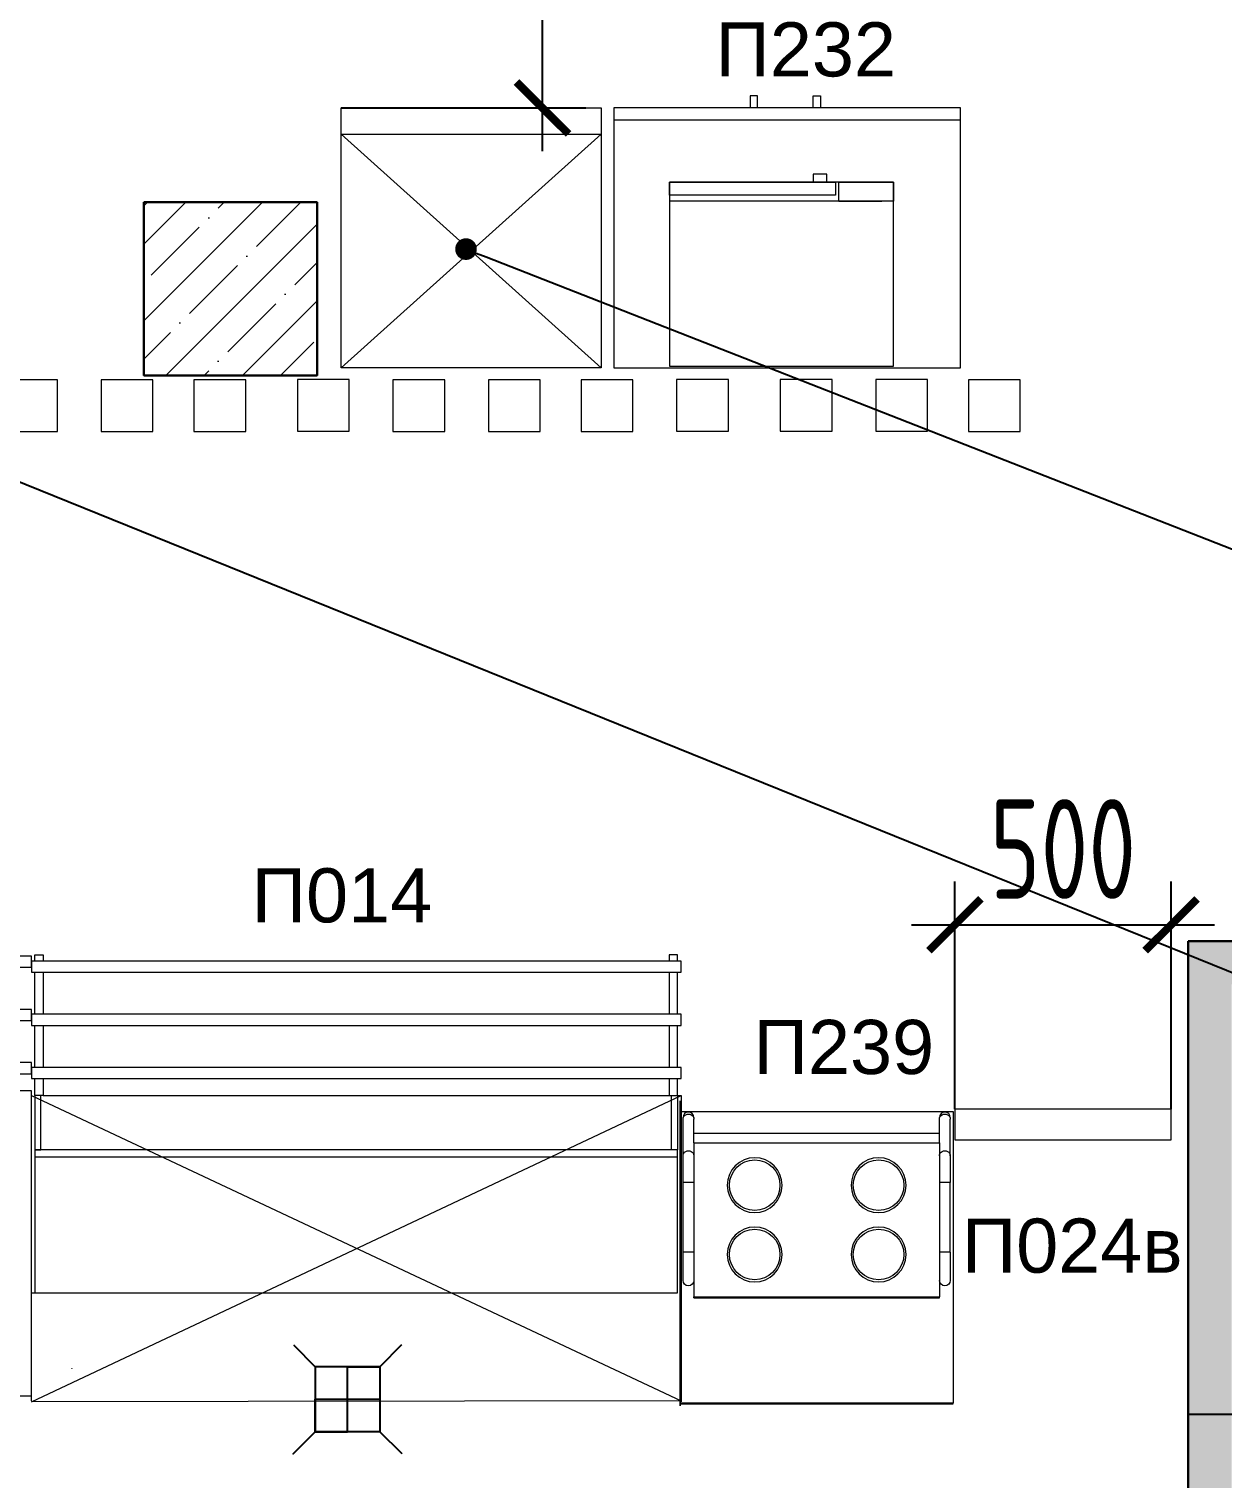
# Model space of a CAD drawing. Header units: millimetres. Extents: x -241391 to 8718866, y 0 to 143518.
# Drawn here: x -206699 to -203943, y 115852 to 119201 of the extents above; entities that cross this region are included whole.
import ezdxf
from ezdxf import colors
from ezdxf.entities.mleader import LeaderData, LeaderLine
from ezdxf.math import Vec2, Vec3

# ---------------------------------------------------------------- set-up
doc = ezdxf.new("R2010")
doc.units = ezdxf.units.MM
doc.header["$MEASUREMENT"] = 0
doc.layers.get('0').update_dxf_attribs({"color": 250, "lineweight": 9})
for name, color, linetype, lineweight in [('АР_Колонны', 5, 'Continuous', 30), ('АР_Колонны Штрих', 250, 'Continuous', 5), ('АР_Перегородки газоблок', 165, 'Continuous', 30), ('АР_Перегородки газоблок_Штрих', 165, 'Continuous', 5), ('ТХ_пищеблок', 30, 'Continuous', 20)]:
    doc.layers.add(name, color=color, linetype=linetype, lineweight=lineweight)
for name, color, linetype in [('ТХ_ВК_оборуд.ТХ', 5, 'Continuous'), ('ТХ_ВК_трапы', 5, 'Continuous'), ('ТХ_пищеблок_позиции', 5, 'Continuous')]:
    doc.layers.add(name, color=color, linetype=linetype)
doc.layers.add('ТХ_привязка ТХ', color=7, linetype='Continuous', true_color=0x163d5c)
doc.styles.add('ISOCPEUR', font='isocpeur.ttf', dxfattribs={"width": 0.7})
doc.styles.add('Standart Arial', font='arial.ttf', dxfattribs={"width": 0.7, "height": 250})

# ---------------------------------------------------------------- blocks, each defined once
blk = doc.blocks.new('_Dot')
at = {"color": 0, "linetype": 'ByBlock', "lineweight": -2}
blk.add_line((-0.5, 0), (-1, 0), dxfattribs=at)
at = {"color": 0, "linetype": 'ByBlock', "const_width": 0.5}
blk.add_lwpolyline([(-0.25, 0, 1), (0.25, 0, 1)], format="xyb", close=True, dxfattribs=at)
blk = doc.blocks.new('Трап ТХ')
at = {"layer": 'ТХ_ВК_трапы', "color": 5, "lineweight": 0}
for p, q in [((305243.2, -196674.3), (305292.9, -196724.5)), ((305491.2, -196675.5), (305442.2, -196724.5)), ((305292.9, -196724.5), (305292.9, -196874.5)), ((305292.9, -196724.5), (305442.2, -196724.5)), ((305367.6, -196874.5), (305367.6, -196724.5)), ((305442.2, -196724.5), (305442.2, -196874.5)), ((305442.2, -196799.5), (305292.9, -196799.5)), ((305442.2, -196874.5), (305442.2, -196799.5)), ((305243.2, -196924.3), (305292.9, -196874.5)), ((305292.9, -196874.5), (305442.2, -196874.5)), ((305442.2, -196874.5), (305367.6, -196874.5)), ((305493.2, -196925.5), (305442.2, -196874.5))]:
    blk.add_line(p, q, dxfattribs=at)
blk = doc.blocks.new('Трапы с разуклонкой')
at = {"layer": 'ТХ_ВК_трапы'}
blk.add_lwpolyline([(364930.9, 183328), (364980.7, 183277.7), (364980.7, 183127.7), (364930.9, 183078), (364980.7, 183127.7), (365129.9, 183127.7), (365180.9, 183076.7), (365129.9, 183127.7), (365055.3, 183127.7), (365055.3, 183277.7), (364980.7, 183277.7), (365129.9, 183277.7), (365178.9, 183326.7), (365129.9, 183277.7), (365129.9, 183127.7), (365129.9, 183202.7), (364980.7, 183202.7)], dxfattribs=at)
blk.add_lwpolyline([(364930.9, 183328), (364980.7, 183277.7), (364980.7, 183127.7), (364930.9, 183078), (364980.7, 183127.7), (365129.9, 183127.7), (365180.9, 183076.7), (365129.9, 183127.7), (365055.3, 183127.7), (365055.3, 183277.7), (364980.7, 183277.7), (365129.9, 183277.7), (365178.9, 183326.7), (365129.9, 183277.7), (365129.9, 183127.7), (365129.9, 183202.7), (364980.7, 183202.7)], dxfattribs=at)
blk = doc.blocks.new('_ArchTick')
at = {"color": 0, "linetype": 'ByBlock', "const_width": 0.15}
blk.add_lwpolyline([(-0.5, -0.5), (0.5, 0.5)], dxfattribs=at)

msp = doc.modelspace()

# ---------------------------------------------------------------- hatches: boundary and pattern name
at = {"layer": 'АР_Колонны Штрих', "ltscale": 100}
h = msp.add_hatch(dxfattribs=at)
h.set_pattern_fill('ANSI35', color=256, scale=500)
h.set_pattern_definition([(45, (-1163486.01, 158672.16), (-88.388348, 88.388348), []), (45, (-1163397.63, 158672.16), (-88.388348, 88.388348), [156.25, -31.25, 0, -31.25])])
h.paths.add_polyline_path([(-206033.9, 118800.7), (-206433.9, 118800.7), (-206433.9, 118400.7), (-206033.9, 118400.7)])
at = {"layer": 'АР_Перегородки газоблок_Штрих', "ltscale": 100}
h = msp.add_hatch(dxfattribs=at)
h.set_pattern_fill('AR-CONC', color=253, scale=30)
h.set_pattern_definition([(50, (0.09, 1576.72), (215.17805, -18.82564), [22.5, -247.5]), (355, (0.09, 1576.72), (-41.6254, 225.65764), [18, -198]), (100.45144, (18.02, 1575.15), (173.55265, 206.832), [19.12206, -210.34263]), (46.1842, (0.09, 1636.72), (320.1724, -49.65578), [33.75, -371.25]), (96.63564, (26.77, 1632.6), (280.3986, 292.2356), [28.6831, -315.51413]), (351.18416, (0.09, 1636.72), (280.3986, 292.2356), [27, -297]), (21, (30.1, 1621.72), (179.07212, -120.78567), [22.5, -247.5]), (326, (30.1, 1621.72), (72.9946, 217.54501), [18, -198]), (71.45144, (45.02, 1611.66), (252.06671, 96.75935), [19.12206, -210.34263]), (37.5, (0.09, 1576.72), (3.647957, 99.868156), [0, -195.6, 0, -201, 0, -198.75]), (7.5, (0.09, 1576.72), (78.92086, 118.323514), [0, -114.6, 0, -191.1, 0, -75.75]), (327.5, (-66.81, 1576.72), (160.14673, -6.766462), [0, -75, 0, -234, 0, -310.5]), (317.5, (-96.8, 1576.72), (174.95585, 30.031495), [0, -97.5, 0, -155.4, 0, -220.5])])
h.paths.add_polyline_path([(-201293.3, 117094.4), (-201947.8, 117094.3), (-201947.8, 116994.3), (-201293.3, 116994.4)])
h.paths.add_polyline_path([(-203077.8, 117094.3), (-204022.7, 117094.3), (-204022.7, 114793.8), (-205930.8, 114793.8), (-205930.8, 114693.8), (-204022.7, 114693.8), (-204022.7, 112500.4), (-206033.9, 112500.7), (-206033.9, 112400.7), (-203922.6, 112400.4), (-203922.7, 114817.8), (-203300.3, 114817.8), (-203300.3, 114917.8), (-203922.6, 114917.8), (-203922.6, 116994.3), (-203077.8, 116994.3)])

# ---------------------------------------------------------------- linework, layer by layer
at = {"layer": 'АР_Колонны', "ltscale": 100}
msp.add_lwpolyline([(-206433.9, 118800.7), (-206033.9, 118800.7), (-206033.9, 118400.7), (-206433.9, 118400.7)], close=True, dxfattribs=at)
at = {"layer": 'АР_Перегородки газоблок', "color": 253, "ltscale": 100}
for p, q in [((-203077.8, 117094.3), (-204022.7, 117094.3)), ((-204022.7, 117094.3), (-204022.7, 114793.8))]:
    msp.add_line(p, q, dxfattribs=at)
at = {"layer": 'ТХ_пищеблок', "extrusion": (0.000470712, 6.19746e-05, 1)}
for p, q in [((-205017.4, 119046.6, -0.2), (-205033.9, 119046.6, -0.2)), ((-205033.9, 119046.6, -0.2), (-205033.9, 119018.4, -0.2)), ((-205017.4, 119018.4, -0.2), (-205017.4, 119046.6, -0.2)), ((-204888.4, 119018.4, -0.2), (-204888.4, 119046.6, -0.2)), ((-204888.4, 119046.6, -0.2), (-204871.8, 119046.6, -0.2)), ((-204871.8, 119046.6, -0.2), (-204871.8, 119018.4, -0.2)), ((-204548.6, 118990.4, -0.6), (-205348.6, 118990.5, -0.7))]:
    msp.add_line(p, q, dxfattribs=at)
at = {"layer": 'ТХ_пищеблок'}
for p, q in [((-205978.5, 118418.4), (-205978.5, 119018.4)), ((-205978.5, 119018.4), (-205378.5, 119018.4)), ((-205378.5, 119018.4), (-205378.5, 118418.4)), ((-205348.6, 119018.4), (-205348.6, 118418.4)), ((-204548.6, 119018.4), (-205348.6, 119018.4)), ((-204548.6, 118418.4), (-204548.6, 119018.4)), ((-205978.5, 118957.6), (-205378.5, 118957.6)), ((-205978.5, 118957.6), (-205378.5, 118418.4)), ((-205978.5, 118418.4), (-205378.5, 118957.6)), ((-204829.4, 118803.2, -0.6), (-205220.4, 118803.2, -0.6)), ((-204829.4, 118803.2, -0.6), (-204730.3, 118803.2, -0.6)), ((-205378.5, 118418.4), (-205978.5, 118418.4)), ((-205348.6, 118418.4), (-204548.6, 118418.4)), ((-206633.4, 118390.9), (-206753.1, 118390.9)), ((-206633.4, 118271.3), (-206633.4, 118390.9)), ((-206413, 118390.9), (-206532.7, 118390.9)), ((-206532.7, 118390.9), (-206532.7, 118271.3)), ((-206413, 118271.3), (-206413, 118390.9)), ((-206198.9, 118390.9), (-206318.6, 118390.9)), ((-206318.6, 118390.9), (-206318.6, 118271.3)), ((-206198.9, 118271.3), (-206198.9, 118390.9)), ((-205959.6, 118391.4), (-206079.3, 118391.4)), ((-206079.3, 118391.4), (-206079.3, 118271.7)), ((-205959.6, 118271.7), (-205959.6, 118391.4)), ((-205739.2, 118390.9), (-205858.9, 118390.9)), ((-205858.9, 118390.9), (-205858.9, 118271.3)), ((-205739.2, 118271.3), (-205739.2, 118390.9)), ((-205518.8, 118390.9), (-205638.5, 118390.9)), ((-205638.5, 118390.9), (-205638.5, 118271.3)), ((-205518.8, 118271.3), (-205518.8, 118390.9)), ((-205304.7, 118390.9), (-205424.3, 118390.9)), ((-205424.3, 118390.9), (-205424.3, 118271.3)), ((-205304.7, 118271.3), (-205304.7, 118390.9)), ((-205084.3, 118391.4), (-205203.9, 118391.4)), ((-205203.9, 118391.4), (-205203.9, 118271.7)), ((-205084.3, 118271.7), (-205084.3, 118391.4)), ((-204845, 118391.4), (-204964.6, 118391.4)), ((-204964.6, 118391.4), (-204964.6, 118271.7)), ((-204845, 118271.7), (-204845, 118391.4)), ((-204624.6, 118391.4), (-204744.2, 118391.4)), ((-204744.2, 118391.4), (-204744.2, 118271.7)), ((-204624.6, 118271.7), (-204624.6, 118391.4)), ((-204410.5, 118390.9), (-204530.1, 118390.9)), ((-204530.1, 118390.9), (-204530.1, 118271.3)), ((-204410.5, 118271.3), (-204410.5, 118390.9)), ((-206753.1, 118271.3), (-206633.4, 118271.3)), ((-206532.7, 118271.3), (-206413, 118271.3)), ((-206318.6, 118271.3), (-206198.9, 118271.3)), ((-206079.3, 118271.7), (-205959.6, 118271.7)), ((-205858.9, 118271.3), (-205739.2, 118271.3)), ((-205638.5, 118271.3), (-205518.8, 118271.3)), ((-205424.3, 118271.3), (-205304.7, 118271.3)), ((-205203.9, 118271.7), (-205084.3, 118271.7)), ((-204964.6, 118271.7), (-204845, 118271.7)), ((-204744.2, 118271.7), (-204624.6, 118271.7)), ((-204530.1, 118271.3), (-204410.5, 118271.3)), ((-205195.7, 116700.3, -181.7), (-205195.7, 116027.3, -181.7)), ((-205195.7, 116700.3, -181.7), (-204565.7, 116700.3, -181.7)), ((-205189.2, 116682.9, -181.7), (-205189.2, 116686.8, -181.7)), ((-205164.2, 116686.8, -181.7), (-205164.2, 116682.9, -181.7)), ((-204597.2, 116682.9, -181.7), (-204597.2, 116686.8, -181.7)), ((-204572.2, 116686.8, -181.7), (-204572.2, 116682.9, -181.7)), ((-204565.7, 116700.3, -181.7), (-204565.7, 116027.3, -181.7)), ((-205189.2, 116598.1, -181.7), (-205189.2, 116682.9, -181.7)), ((-205164.2, 116650.3, -181.7), (-205164.2, 116682.9, -181.7)), ((-204597.2, 116650.3, -181.7), (-204597.2, 116682.9, -181.7)), ((-204572.2, 116598.1, -181.7), (-204572.2, 116682.9, -181.7)), ((-205164.2, 116628.3, -181.7), (-205164.2, 116650.3, -181.7)), ((-205164.2, 116650.3, -181.7), (-204597.2, 116650.3, -181.7)), ((-205164.2, 116628.3, -181.7), (-204597.2, 116628.3, -181.7)), ((-205164.2, 116628.3, -181.7), (-205164.2, 116272.3, -181.7)), ((-204597.2, 116628.3, -181.7), (-204597.2, 116650.3, -181.7)), ((-204597.2, 116628.3, -181.7), (-204597.2, 116272.3, -181.7)), ((-205189.2, 116536.5, -181.7), (-205189.2, 116598.1, -181.7)), ((-204572.2, 116598.1, -181.7), (-204572.2, 116536.5, -181.7)), ((-205164.2, 116536.5, -181.7), (-205189.2, 116536.5, -181.7)), ((-205189.2, 116375.8, -181.7), (-205189.2, 116536.5, -181.7)), ((-204572.2, 116536.5, -181.7), (-204597.2, 116536.5, -181.7)), ((-204572.2, 116375.8, -181.7), (-204572.2, 116536.5, -181.7)), ((-205164.2, 116375.8, -181.7), (-205189.2, 116375.8, -181.7)), ((-205189.2, 116310.3, -181.7), (-205189.2, 116375.8, -181.7)), ((-204572.2, 116375.8, -181.7), (-204597.2, 116375.8, -181.7)), ((-204572.2, 116375.8, -181.7), (-204572.2, 116310.3, -181.7)), ((-205164.2, 116272.3, -181.7), (-204597.2, 116272.3, -181.7)), ((-205164.2, 116270.3, -181.7), (-205164.2, 116272.3, -181.7)), ((-205164.2, 116270.3, -181.7), (-204597.2, 116270.3, -181.7)), ((-204597.2, 116270.3, -181.7), (-204597.2, 116272.3, -181.7)), ((-205195.7, 116027.3, -181.7), (-204565.7, 116027.3, -181.7)), ((-205195.7, 116025.3, -181.7), (-205195.7, 116027.3, -181.7)), ((-205195.7, 116025.3, -181.7), (-204565.7, 116025.3, -181.7)), ((-204565.7, 116025.3, -181.7), (-204565.7, 116027.3, -181.7))]:
    msp.add_line(p, q, dxfattribs=at)
at = {"layer": 'ТХ_пищеблок', "color": 140}
for p, q in [((-206685.6, 117048, -917.2), (-206685.6, 117062.3, -917.2)), ((-206685.6, 117062.3, -917.2), (-206666.4, 117062.3, -917.2)), ((-206666.4, 117062.3, -917.2), (-206666.4, 117048, -917.2)), ((-205201.8, 117062.3, -917.2), (-205221, 117062.3, -917.2)), ((-205221, 117062.3, -917.2), (-205221, 117048, -917.2)), ((-205201.8, 117048, -917.2), (-205201.8, 117062.3, -917.2)), ((-205193.7, 117048.1, -917.2), (-206693.7, 117048.1, -917.2)), ((-206693.7, 117048.1, -917.2), (-206693.7, 117022.4, -917.2)), ((-206693.7, 117022.4, -917.2), (-205193.7, 117022.4, -917.2)), ((-206685.6, 116925.2, -917.2), (-206685.6, 117022.3, -917.2)), ((-206666.4, 117022.3, -917.2), (-206666.4, 116925.2, -917.2)), ((-205221, 117022.3, -917.2), (-205221, 116925.2, -917.2)), ((-205201.8, 116925.2, -917.2), (-205201.8, 117022.3, -917.2)), ((-205193.7, 117022.4, -917.2), (-205193.7, 117048.1, -917.2)), ((-205193.7, 116925.2, -917.2), (-206693.7, 116925.2, -917.2)), ((-206693.7, 116925.2, -917.2), (-206693.7, 116899.5, -917.2)), ((-205193.7, 116899.5, -917.2), (-205193.7, 116925.2, -917.2)), ((-206693.7, 116899.5, -917.2), (-205193.7, 116899.5, -917.2)), ((-206685.6, 116802.4, -917.2), (-206685.6, 116899.5, -917.2)), ((-206666.4, 116899.5, -917.2), (-206666.4, 116802.4, -917.2)), ((-205221, 116899.5, -917.2), (-205221, 116802.4, -917.2)), ((-205201.8, 116802.4, -917.2), (-205201.8, 116899.5, -917.2)), ((-205193.7, 116802.4, -917.2), (-206693.7, 116802.4, -917.2)), ((-206693.7, 116802.4, -917.2), (-206693.7, 116776.7, -917.2)), ((-205193.7, 116776.7, -917.2), (-205193.7, 116802.4, -917.2)), ((-206693.7, 116776.7, -917.2), (-205193.7, 116776.7, -917.2)), ((-206685.6, 116737.3, -917.2), (-206685.6, 116776.7, -917.2)), ((-206666.4, 116776.7, -917.2), (-206666.4, 116737.3, -917.2)), ((-205221, 116776.7, -917.2), (-205221, 116737.3, -917.2)), ((-205201.8, 116737.3, -917.2), (-205201.8, 116776.7, -917.2)), ((-206693.7, 116032.3, -917.2), (-206693.7, 116737.3, -917.2)), ((-206693.7, 116737.3, -917.2), (-205193.7, 116032.3, -917.2)), ((-206693.7, 116030.3, -917.2), (-205193.7, 116737.3, -917.2)), ((-206666.4, 116737.3, -917.2), (-206685.6, 116737.3, -917.2)), ((-206671.5, 116737.3, -917.2), (-206685.6, 116737.3, -917.2)), ((-206685.6, 116737.3, -917.2), (-206685.6, 116611.8, -917.2)), ((-206671.5, 116611.8, -917.2), (-206671.5, 116737.3, -917.2)), ((-206666.4, 116737.3, -917.2), (-205193.7, 116737.3, -917.2)), ((-205221, 116737.3, -917.2), (-205201.8, 116737.3, -917.2)), ((-205215.9, 116611.8, -917.2), (-205215.9, 116737.3, -917.2)), ((-205215.9, 116737.3, -917.2), (-205201.8, 116737.3, -917.2)), ((-205201.8, 116737.3, -917.2), (-205201.8, 116611.8, -917.2)), ((-205195.7, 116722.5, -206.7), (-205195.7, 116715.4, -206.7)), ((-205193.7, 116737.3, -917.2), (-205193.7, 116032.3, -917.2)), ((-205195.7, 116694.2, -147.7), (-205195.7, 116022.3, -147.7)), ((-205193.7, 116699.5, -918.2), (-205193.7, 116685.4, -918.2)), ((-205193.7, 116699.5, -859.2), (-205193.7, 116032.3, -859.2)), ((-205201.8, 116611.8, -917.2), (-206685.6, 116611.8, -917.2)), ((-206685.6, 116611.8, -917.2), (-206685.6, 116281.5, -917.2)), ((-206685.6, 116611.8, -917.2), (-206671.5, 116611.8, -917.2)), ((-206685.6, 116595.5, -917.2), (-205201.8, 116595.5, -917.2)), ((-205201.8, 116611.8, -917.2), (-205215.9, 116611.8, -917.2)), ((-205201.8, 116281.5, -917.2), (-205201.8, 116611.8, -917.2)), ((-206693.7, 116281.5, -917.2), (-205201.8, 116281.5, -917.2)), ((-205193.7, 116032.3, -917.2), (-206693.7, 116030.3, -917.2)), ((-205195.7, 116027.3, -181.7), (-205195.7, 116022.3, -181.7)), ((-205193.7, 116042.3, -918.2), (-205193.7, 116032.3, -918.2))]:
    msp.add_line(p, q, dxfattribs=at)
at = {"layer": 'ТХ_пищеблок', "color": 140, "extrusion": (-0.707107, 0.707107, 0)}
for p, q in [((-205195.7, 116725.3, -205.7), (-205195.7, 116725.3, -169.7)), ((-205193.7, 116702.3, -917.2), (-205193.7, 116702.3, -861.2))]:
    msp.add_line(p, q, dxfattribs=at)
at = {"layer": 'ТХ_пищеблок', "color": 140, "extrusion": (0, 0, -1)}
for p, q in [((-205195.7, 116646.7, -205.7), (-205195.7, 116723.9, -205.7)), ((-205195.7, 116715.4, -207.7), (-205195.7, 116722.5, -207.7)), ((-205193.7, 116685.4, -919.2), (-205193.7, 116699.5, -919.2)), ((-205195.7, 116021.3, -180.7), (-205195.7, 116603.7, -180.7)), ((-205193.7, 116032.3, -919.2), (-205193.7, 116042.3, -919.2))]:
    msp.add_line(p, q, dxfattribs=at)
at = {"layer": 'ТХ_пищеблок', "color": 140, "extrusion": (0.707107, -0.707107, 0)}
for p, q in [((-205195.7, 116715.4, -206.7), (-205195.7, 116715.4, -207.7)), ((-205193.7, 116700.9, -915.7), (-205193.7, 116700.9, -917.2)), ((-205193.7, 116685.4, -918.2), (-205193.7, 116685.4, -919.2))]:
    msp.add_line(p, q, dxfattribs=at)
at = {"layer": 'ТХ_пищеблок', "color": 140, "extrusion": (-2.12737e-17, 1.4685e-30, -1)}
msp.add_line((-205193.7, 116031.3, -915.7), (-205193.7, 116700.9, -915.7), dxfattribs=at)
at = {"layer": 'ТХ_пищеблок', "ltscale": 100}
for p, q in [((-204062.3, 116706.3, -1829.4), (-204561.4, 116706.3, -1829.4)), ((-204561.4, 116706.3, -1829.4), (-204561.4, 116635.2, -1829.4)), ((-204062.3, 116635.2, -1829.4), (-204062.3, 116706.3, -1829.4)), ((-204561.4, 116635.2, -1829.4), (-204062.3, 116635.2, -1829.4))]:
    msp.add_line(p, q, dxfattribs=at)
at = {"layer": 'ТХ_пищеблок', "color": 140, "extrusion": (6.89563e-14, 1, 0)}
for p, q in [((-205195.7, 116027.3, -182.7), (-205195.7, 116027.3, -181.7)), ((-205193.7, 116042.3, -919.2), (-205193.7, 116042.3, -918.2)), ((-205193.7, 116031.3, -917.2), (-205193.7, 116031.3, -915.7))]:
    msp.add_line(p, q, dxfattribs=at)
at = {"layer": 'ТХ_пищеблок', "color": 140, "extrusion": (2.27374e-14, -1.56788e-27, -1)}
msp.add_line((-205195.7, 116022.3, -182.7), (-205195.7, 116027.3, -182.7), dxfattribs=at)
at = {"layer": 'ТХ_пищеблок', "color": 140, "extrusion": (-6.89563e-14, -1, 0)}
msp.add_line((-205195.7, 116020.3, -149.7), (-205195.7, 116020.3, -180.7), dxfattribs=at)
at = {"layer": 'ТХ_пищеблок', "color": 140, "extrusion": (-6.89563e-14, -1, -4.06024e-15)}
msp.add_line((-205193.7, 116030.3, -861.2), (-205193.7, 116030.3, -917.2), dxfattribs=at)
at = {"layer": 'ТХ_пищеблок', "elevation": -0.6}
for points in [[(-204888.9, 118846.8), (-204857.2, 118846.8), (-204857.2, 118865.2), (-204888.9, 118865.2)], [(-205220.4, 118846.8), (-204837.5, 118846.8), (-204837.5, 118817), (-205220.4, 118817)], [(-204703.4, 118421.8), (-204703.4, 118846.8), (-205220.4, 118846.8), (-205220.4, 118421.8)], [(-204829.4, 118803.2), (-204829.4, 118846.8), (-204703.4, 118846.8), (-204703.4, 118803.2)]]:
    msp.add_lwpolyline(points, close=True, dxfattribs=at)
at = {"layer": 'ТХ_пищеблок', "color": 230, "elevation": -80.2}
for points in [[(-206693.7, 117059.3), (-207813.7, 117059.3), (-207813.7, 117033.6), (-206693.7, 117033.6)], [(-206693.7, 116936.4), (-207813.7, 116936.4), (-207813.7, 116910.7), (-206693.7, 116910.7)], [(-206693.7, 116813.6), (-207813.7, 116813.6), (-207813.7, 116787.9), (-206693.7, 116787.9)], [(-206693.7, 116748.5), (-207813.7, 116748.5), (-207813.7, 116043.5), (-206693.7, 116043.5)]]:
    msp.add_lwpolyline(points, close=True, dxfattribs=at)
at = {"layer": 'ТХ_пищеблок', "extrusion": (2.15268e-16, -1.13706e-31, -1)}
for centre in [(205023.7, 116530.3, 181.7), (204737.7, 116530.3, 181.7), (205023.7, 116370.3, 181.7), (204737.7, 116370.3, 181.7)]:
    msp.add_circle(centre, 63.4, dxfattribs=at)
at = {"layer": 'ТХ_пищеблок'}
for centre in [(-205023.7, 116530.3, -181.7), (-204737.7, 116530.3, -181.7), (-205023.7, 116370.3, -181.7), (-204737.7, 116370.3, -181.7)]:
    msp.add_circle(centre, 58.4, dxfattribs=at)
for centre in [(-205176.7, 116686.8, -181.7), (-204584.7, 116686.8, -181.7)]:
    msp.add_arc(centre, 12.5, 0, 180, dxfattribs=at)
at = {"layer": 'ТХ_пищеблок', "extrusion": (2.15268e-16, -1.13706e-31, -1)}
for centre in [(205176.7, 116310.3, 181.7), (204584.7, 116310.3, 181.7)]:
    msp.add_arc(centre, 12.5, 180, 0, dxfattribs=at)
at = {"layer": 'ТХ_пищеблок', "color": 140, "extrusion": (-1, 6.89563e-14, 0)}
msp.add_arc((-116022.3, -180.7, 205195.7), 1, 270, 0, dxfattribs=at)
at = {"layer": 'ТХ_пищеблок', "color": 140, "extrusion": (1, -6.89563e-14, 0)}
for centre, start, end in [((116022.3, -180.7, -205195.7), 180, 270), ((116022.3, -149.7, -205195.7), 90, 180)]:
    msp.add_arc(centre, 2, start, end, dxfattribs=at)
at = {"layer": 'ТХ_пищеблок', "color": 140, "extrusion": (-1, -9.31363e-14, 0)}
msp.add_arc((-116032.3, -917.2, 205193.7), 1, 270, 360, dxfattribs=at)
at = {"layer": 'ТХ_пищеблок', "color": 140, "extrusion": (1, 9.31363e-14, 0)}
for centre, start, end in [((116032.3, -917.2, -205193.7), 180, 270), ((116032.3, -861.2, -205193.7), 90, 180)]:
    msp.add_arc(centre, 2, start, end, dxfattribs=at)
at = {"layer": 'ТХ_пищеблок', "color": 140, "extrusion": (0, 0, -1)}
for centre, major_axis, start_param, end_param in [((-205753.7, 116737.3, -917.2), (0, 0.025), -1.570796, 1.570796), ((-205753.7, 116737.3, -917.2), (0, 0.025), 1.570796, 4.712389), ((-206600.4, 116107.3, -917.2), (0, -0.203), 1.570796, 4.712389), ((-206600.4, 116107.3, -917.2), (0, -0.203), 4.712389, 7.853982)]:
    msp.add_ellipse(centre, major_axis=major_axis, ratio=0.74666, start_param=start_param, end_param=end_param, dxfattribs=at)
at = {"layer": 'ТХ_пищеблок', "color": 140, "extrusion": (1, -6.89563e-14, 0)}
for centre, major_axis, start_param, end_param in [((-205195.7, 116694.2, -169.7), (0, 31.1), 0, 1.570796), ((-205195.7, 116722.5, -205.7), (0, 2.83), -1.570796, 0), ((-205195.7, 116646.7, -195.7), (0, -14.1), 0.194778, 1.570796)]:
    msp.add_ellipse(centre, major_axis=major_axis, ratio=0.707107, start_param=start_param, end_param=end_param, dxfattribs=at)
at = {"layer": 'ТХ_пищеблок', "color": 140, "extrusion": (-1, 6.89841e-14, -3.28479e-33)}
msp.add_ellipse((-205195.7, 116722.5, -205.7), major_axis=(0, 1.41), ratio=0.707107, start_param=-0.002002, end_param=1.570796, dxfattribs=at)
at = {"layer": 'ТХ_пищеблок', "color": 140, "extrusion": (1, 9.04866e-14, -9.88257e-33)}
msp.add_ellipse((-205193.7, 116699.5, -861.2), major_axis=(0, 2.83), ratio=0.707107, start_param=0, end_param=1.570796, dxfattribs=at)
at = {"layer": 'ТХ_пищеблок', "color": 140, "extrusion": (1, 9.02511e-14, 0)}
msp.add_ellipse((-205193.7, 116699.5, -917.2), major_axis=(0, 2.83), ratio=0.707107, start_param=-1.570796, end_param=0, dxfattribs=at)
at = {"layer": 'ТХ_пищеблок', "color": 140, "extrusion": (-1, -9.04081e-14, 3.71959e-33)}
msp.add_ellipse((-205193.7, 116699.5, -917.2), major_axis=(0, 1.41), ratio=0.707107, start_param=0, end_param=1.570796, dxfattribs=at)
at = {"layer": 'ТХ_пищеблок', "extrusion": (2.15268e-16, -1.90487e-30, -1)}
for centre in [(-205176.7, 116682.9, -181.7), (-204584.7, 116682.9, -181.7)]:
    msp.add_ellipse(centre, major_axis=(-12.5, 0), ratio=0.939693, start_param=0, end_param=3.141593, dxfattribs=at)
at = {"layer": 'ТХ_пищеблок', "color": 140, "extrusion": (-1, 6.89563e-14, -7.00649e-46)}
msp.add_ellipse((-205195.7, 116603.7, -201.7), major_axis=(0, 29.7), ratio=0.707107, start_param=-1.570796, end_param=-0.194778, dxfattribs=at)
at = {"layer": 'ТХ_пищеблок', "extrusion": (2.15268e-16, -4.00308e-30, -1)}
for centre in [(-205176.7, 116598.1, -181.7), (-204584.7, 116598.1, -181.7)]:
    msp.add_ellipse(centre, major_axis=(-12.5, 0), ratio=0.939693, start_param=0, end_param=3.141593, dxfattribs=at)
at = {"layer": 'ТХ_привязка ТХ', "ltscale": 100}
for p, q in [((-205513.6, 118918.4), (-205513.6, 120610.2)), ((-205978.5, 119018.4), (-205413.6, 119018.4)), ((-204561.4, 116706.3, -915.7), (-204561.4, 117231.9, -915.7)), ((-204062.3, 116706.3, -915.7), (-204062.3, 117231.9, -915.7)), ((-204661.4, 117131.9, -915.7), (-203962.3, 117131.9, -915.7))]:
    msp.add_line(p, q, dxfattribs=at)

# ---------------------------------------------------------------- block references
at = {"layer": 'ТХ_ВК_оборуд.ТХ'}
msp.add_blockref('Трап ТХ', (-511331.1, 312835.6, -78.2), dxfattribs=at)
at = {"layer": 'ТХ_ВК_трапы', "lineweight": 9, "xscale": -1}
msp.add_blockref('Трапы с разуклонкой', (159091.8, -67166.7, -78.2), dxfattribs=at)
at = {"layer": 'ТХ_привязка ТХ', "ltscale": 100, "xscale": 120, "yscale": 120, "zscale": 120}
for p, rotation in [((-205513.6, 119018.4), 270), ((-204561.4, 117131.9, -915.7), 180)]:
    msp.add_blockref('_ArchTick', p, dxfattribs=dict(at, rotation=rotation))
msp.add_blockref('_ArchTick', (-204062.3, 117131.9, -915.7), dxfattribs=at)

# ---------------------------------------------------------------- texts
at = {"layer": 'ТХ_пищеблок_позиции', "style": 'Standart Arial'}
for s, p in [('П232', (-205114.3, 119091.3, -1.7)), ('П014', (-206185, 117137.3, -917.7)), ('П239', (-205026.2, 116787.1, -182.2)), ('П024в', (-204545.5, 116328.2, 838.5))]:
    msp.add_text(s, height=125, dxfattribs=at).set_placement(p)
at = {"layer": 'ТХ_привязка ТХ', "ltscale": 100, "insert": (-204311.9, 117306.9, -915.7), "char_height": 230, "attachment_point": 5, "style": 'ISOCPEUR'}
msp.add_mtext('\\A1;500', dxfattribs=at)

# ---------------------------------------------------------------- leaders
at = {"layer": 'ТХ_привязка ТХ', "lineweight": 20}
ml = msp.add_multileader_mtext('Standard', dxfattribs=at)
ml.set_content('Система индивидуальных ячеек хранения продуктов для детей с особенностями питания', color=256, style='Standart Arial')
ml.set_leader_properties()
ml.set_arrow_properties(name='DOT')
ml.build(insert=Vec2(0, 0))
ml.multileader.update_dxf_attribs({"text_left_attachment_type": 6, "text_right_attachment_type": 6, "dogleg_length": 50, "arrow_head_size": 50})
ctx = ml.context
ctx.base_point, ctx.char_height, ctx.arrow_head_size, ctx.landing_gap_size, ctx.plane_origin = Vec3(-198770, 116000.9, -1023.9), 200, 50, 0, Vec3(-184013.5, 115072.8, -1023.9)
ctx.left_attachment, ctx.right_attachment = 6, 6
notes = []
notes.append((ctx, [(1, (1, 1, 0), (-198820, 116000.9, -1023.9), (1, 0), 50, [(0, [(-205690.2, 118692.5, -1023.9)], 0, [])])]))
ctx.mtext.insert, ctx.mtext.width, ctx.mtext.flow_direction = Vec3(-198770, 116242, -1023.9), 5198.22, 5
ml = msp.add_multileader_mtext('Standard', dxfattribs=at)
ml.set_content('Кубообразная панель ', color=256, style='Standart Arial')
ml.set_leader_properties()
ml.set_arrow_properties(name='DOT')
ml.build(insert=Vec2(0, 0))
ml.multileader.update_dxf_attribs({"text_left_attachment_type": 6, "text_right_attachment_type": 6, "dogleg_length": 50, "arrow_head_size": 50})
ctx = ml.context
ctx.base_point, ctx.char_height, ctx.arrow_head_size, ctx.landing_gap_size, ctx.plane_origin = Vec3(-198780, 114961.7, 0), 200, 50, 0, Vec3(-191921.4, 162959.3, 0)
ctx.left_attachment, ctx.right_attachment = 6, 6
notes.append((ctx, [(0, (1, 1, 0), (-198830, 114961.7, 0), (1, 0), 50, [(3, [(-207123.7, 118317.6, 0)], 0, [])])]))
ctx.mtext.insert, ctx.mtext.width, ctx.mtext.defined_height, ctx.mtext.flow_direction = Vec3(-198780, 115220.5, 0), 2720.476, 5836.6, 5
for ctx, leaders in notes:
    for number, flags, end, landing, length, lines in leaders:
        leader = LeaderData()
        leader.index, (leader.has_last_leader_line, leader.has_dogleg_vector, leader.attachment_direction) = number, flags
        leader.last_leader_point, leader.dogleg_vector, leader.dogleg_length = Vec3(end), Vec3(landing), length
        for number, points, colour, breaks in lines:
            line = LeaderLine()
            line.index, line.vertices, line.color, line.breaks = number, Vec3.list(points), colors.encode_raw_color(colour), breaks
            leader.lines.append(line)
        ctx.leaders.append(leader)

doc.saveas('drawing.dxf')
